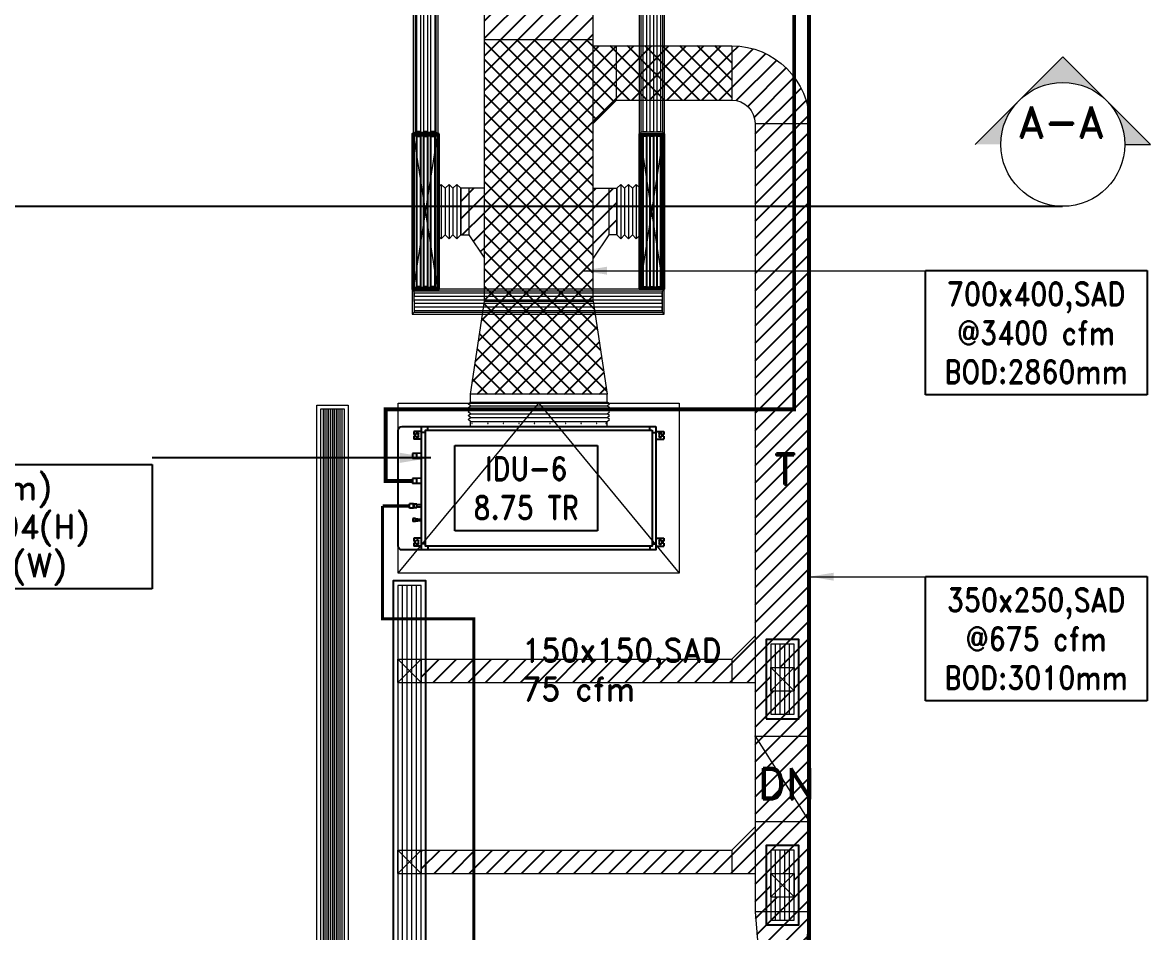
# Model space of a CAD drawing. Header units: millimetres. Extents: x -330573 to 5697, y 22061 to 198972.
# Drawn here: x -79740 to -72484, y 177681 to 183535 of the extents above; entities that cross this region are included whole.
import ezdxf

# ---------------------------------------------------------------- set-up
doc = ezdxf.new("R2010")
doc.units = ezdxf.units.MM
doc.linetypes.add('CENTER', pattern=[2, 1.25, -0.25, 0.25, -0.25])
doc.linetypes.add('HIDDEN', pattern=[0.375, 0.25, -0.125])
doc.layers.add('HVAC SAD', color=6, linetype='Continuous')
for name, color, linetype, lineweight in [('MECH. EQUIPMENT', 8, 'Continuous', 0), ('QT-AC-FLEXIBLE', 8, 'Continuous', 0), ('VL-AC- DRAIN', 42, 'Continuous', 5), ('VL-AC- SECTION', 7, 'Continuous', 18), ('VL-AC-ACCOUSTIC INSULATION', 32, 'Continuous', 25), ('VL-AC-EQUIPMENT', 5, 'Continuous', 25), ('VL-AC-EQUIPMENT TEXT', 7, 'Continuous', 25), ('VL-AC-FLEX', 33, 'Continuous', 5), ('VL-AC-RAT', 1, 'Continuous', 5), ('VL-AC-SA', 6, 'Continuous', 5), ('VL-AC-SA_TEXT_50', 7, 'Continuous', 25), ('VL-AC-SAT', 72, 'Continuous', 25), ('VL-AC-UNIT TRAP DOOR', 40, 'Continuous', 18), ('VL-AC-VRF PIPE', 152, 'Continuous', 30)]:
    doc.layers.add(name, color=color, linetype=linetype, lineweight=lineweight)
doc.styles.add('Romand-2', font='romand.shx', dxfattribs={"height": 2})
doc.styles.add('ROMANS', font='romans.shx', dxfattribs={"height": 200})
doc.styles.add('style1', font='times.ttf', dxfattribs={"width": 0.75})
doc.styles.add('VOLTAS - ROMAND', font='romand.shx', dxfattribs={"width": 0.85})
doc.dimstyles.new('Creer 1-100 FT', dxfattribs={"dimscale": 100, "dimtxt": 2, "dimasz": 1.5, "dimexe": 0.75, "dimexo": 0.75, "dimgap": 0.5, "dimtad": 1, "dimdec": 0, "dimzin": 1, "dimtxsty": 'style1', "dimblk": 'OBLIQUE', "dimcen": 0, "dimdle": 0.75, "dimclrd": 7, "dimclre": 7, "dimclrt": 6, "dimadec": 0, "dimazin": 0, "dimtfac": 1, "dimtdec": 0, "dimtmove": 2, "dimatfit": 3, "dimfxl": 1, "dimfrac": 2, "dimtolj": 1, "dimtzin": 1, "dimlwd": 25, "dimlwe": 25, "dimarcsym": 1})
doc.dimstyles.new('VL_DIM', dxfattribs={"dimscale": 1.25, "dimtxt": 200, "dimasz": 125, "dimexe": 50, "dimexo": 50, "dimgap": 50, "dimtad": 1, "dimdec": 0, "dimrnd": 1, "dimzin": 9, "dimdsep": 46, "dimtxsty": 'ROMANS', "dimcen": 0.09, "dimdle": 35, "dimclrd": 7, "dimclre": 7, "dimclrt": 7, "dimadec": 0, "dimazin": 0, "dimtfac": 1, "dimtdec": 0, "dimtmove": 2, "dimatfit": 3, "dimfxl": 1, "dimtolj": 1, "dimtzin": 0, "dimlwd": 15, "dimlwe": 15, "dimarcsym": 1})

# ---------------------------------------------------------------- blocks, each defined once
blk = doc.blocks.new('*U52')
at = {"color": 252, "lineweight": 9}
for p, q in [((783227.2555917749, 311825.0355831935), (783227.2555917749, 317005.6903908754)), ((783257.2555917749, 311825.0355831935), (783257.2555917749, 317005.6903908754)), ((783287.2555917749, 311825.0355831935), (783287.2555917749, 317005.6903908754)), ((783317.2555917749, 311825.0355831935), (783317.2555917749, 317005.6903908754))]:
    blk.add_line(p, q, dxfattribs=at)
at = {"layer": 'VL-AC-SAT'}
blk.add_lwpolyline([(783167.2555917749, 311795.0355831935), (783377.2555917749, 311795.0355831935), (783377.2555917749, 317035.6903908754), (783167.2555917749, 317035.6903908754)], close=True, dxfattribs=at)
at = {"layer": 'VL-AC-SAT', "lineweight": 20}
blk.add_lwpolyline([(783197.2555917749, 311825.0355831935), (783347.2555917749, 311825.0355831935), (783347.2555917749, 317005.6903908754), (783197.2555917749, 317005.6903908754)], close=True, dxfattribs=at)
blk = doc.blocks.new('A$C6C724B98')
at = {"layer": 'VL-AC- SECTION'}
h = blk.add_hatch(color=256, dxfattribs=at)
h.dxf.hatch_style = 1
edge = h.paths.add_edge_path()
edge.add_line((37715.47883378758, 12109.70930523957), (37880.59127626239, 12109.70930523957))
edge.add_ellipse((38279.20797419964, 12109.70930523957), major_axis=(20.6771667278624, -398.0800505663071), ratio=0.9999999999731439, start_angle=222.0266014231327, end_angle=267.02660142319235, ccw=False)
edge.add_line((37997.34340399175, 12391.57387545491), (37715.47883378758, 12109.70930523957))
edge = h.paths.add_edge_path()
edge.add_ellipse((38279.20797419964, 12109.70930523957), major_axis=(0.0006576552724343067, -398.6166979482827), ratio=0.999999999970647, start_angle=134.9999054708199, end_angle=224.9999054710118, ccw=False)
edge.add_line((38561.07254440381, 12391.57387545491), (38279.20797419592, 12673.43844566839))
edge.add_line((38279.20797419964, 12673.43844566653), (37997.34340399547, 12391.57387545119))
edge = h.paths.add_edge_path()
edge.add_line((38677.82467213689, 12109.70930523957), (38842.9371146117, 12109.70930523957))
edge.add_line((38842.9371146117, 12109.70930523957), (38561.07254440381, 12391.57387545305))
edge.add_ellipse((38279.20797419964, 12109.70930523957), major_axis=(-80.00672534378235, -390.5050521828499), ratio=0.9999999999831349, start_angle=101.57853494104512, end_angle=146.5785349415359, ccw=False)
blk.add_lwpolyline([(38677.82467214062, 12109.70930523584), (38842.93711461543, 12109.70930523584), (38279.20797419964, 12673.4384456628), (37715.47883379131, 12109.70930523584)], dxfattribs=at)
at = {"layer": 'VL-AC- SECTION', "linetype": 'CENTER', "lineweight": 0, "ltscale": 10, "const_width": 13.11819494439339}
blk.add_lwpolyline([(-3576.069098023145, 12057.78715091306), (-3576.069098023145, 11711.09260729808), (38279.20797420337, 11711.09260729813)], dxfattribs=at)
at = {"layer": 'VL-AC- SECTION'}
blk.add_circle((38279.20797420337, 12109.70930523584), 398.6166979377589, dxfattribs=at)
at = {"layer": 'VL-AC- SECTION', "insert": (38548.35990846201, 12352.96402684013, -2496053.843696692), "char_height": 200, "width": 2957.810705330985, "attachment_point": 3, "style": 'Romand-2'}
blk.add_mtext('A-A', dxfattribs=at)
blk = doc.blocks.new('*U51')
at = {"color": 252, "lineweight": 9}
for p, q in [((783227.2555917749, 314853.1962866401), (783227.2555917749, 315303.1962866401)), ((783257.2555917749, 314853.1962866401), (783257.2555917749, 315303.1962866401)), ((783287.2555917749, 314853.1962866401), (783287.2555917749, 315303.1962866401)), ((783317.2555917749, 314853.1962866401), (783317.2555917749, 315303.1962866401))]:
    blk.add_line(p, q, dxfattribs=at)
at = {"layer": 'VL-AC-SAT'}
blk.add_lwpolyline([(783167.2555917749, 314823.1962866401), (783377.2555917749, 314823.1962866401), (783377.2555917749, 315333.1962866401), (783167.2555917749, 315333.1962866401)], close=True, dxfattribs=at)
at = {"layer": 'VL-AC-SAT', "lineweight": 20}
blk.add_lwpolyline([(783197.2555917749, 314853.1962866401), (783347.2555917749, 314853.1962866401), (783347.2555917749, 315303.1962866401), (783197.2555917749, 315303.1962866401)], close=True, dxfattribs=at)
blk = doc.blocks.new('VL EQUIPMENT')
at = {"layer": 'MECH. EQUIPMENT'}
for p, q in [((12040.75387737525, 41995.30782334186), (12072.71704417394, 41995.30782334186)), ((12072.71704417394, 41115.30782334186), (12072.71704417394, 41995.30782334181)), ((12097.71704417394, 41115.30782334186), (12097.71704417394, 41995.30782334181)), ((12122.71704417394, 41115.30782334186), (12122.71704417394, 41995.30782334181)), ((12147.71704417394, 41115.30782334186), (12147.71704417394, 41995.30782334181)), ((12172.71704417394, 41115.30782334186), (12172.71704417394, 41995.30782334181)), ((12197.71704417394, 41115.30782334186), (12197.71704417394, 41995.30782334181)), ((12040.75387737525, 41115.30782334186), (12072.71704417394, 41115.30782334186))]:
    blk.add_line(p, q, dxfattribs=at)
for points in [[(12072.71704417394, 41995.30782334181), (12085.21704417394, 42010.30782334181), (12097.71704417394, 41995.30782334181)], [(12097.71704417394, 41995.30782334181), (12110.21704417394, 42010.30782334181), (12122.71704417394, 41995.30782334181)], [(12122.71704417394, 41995.30782334181), (12135.21704417394, 42010.30782334181), (12147.71704417394, 41995.30782334181)], [(12147.71704417394, 41995.30782334181), (12160.21704417394, 42010.30782334181), (12172.71704417394, 41995.30782334181)], [(12172.71704417394, 41995.30782334181), (12185.21704417394, 42010.30782334181), (12197.71704417394, 41995.30782334181)], [(12072.71704417394, 41115.30782334186), (12085.21704417394, 41100.30782334186), (12097.71704417394, 41115.30782334186)], [(12097.71704417394, 41115.30782334186), (12110.21704417394, 41100.30782334186), (12122.71704417394, 41115.30782334186)], [(12122.71704417394, 41115.30782334186), (12135.21704417394, 41100.30782334186), (12147.71704417394, 41115.30782334186)], [(12147.71704417394, 41115.30782334186), (12160.21704417394, 41100.30782334186), (12172.71704417394, 41115.30782334186)], [(12172.71704417394, 41115.30782334186), (12185.21704417394, 41100.30782334186), (12197.71704417394, 41115.30782334186)]]:
    blk.add_lwpolyline(points, dxfattribs=at)
for centre in [(12060.5344591336, 41987.80780985684), (12060.5344591336, 41927.80780985684), (12060.5344591336, 41827.80780985684), (12060.5344591336, 41727.80780985689), (12060.5344591336, 41627.80780985689), (12060.5344591336, 41527.80780985689), (12060.5344591336, 41427.80780985689), (12060.5344591336, 41327.80780985689), (12060.5344591336, 41227.80780985689), (12060.5344591336, 41126.35780982132)]:
    blk.add_circle(centre, 1.450000035551261, dxfattribs=at)
at = {"layer": 'VL-AC-EQUIPMENT'}
for p, q in [((11289.75387784305, 42359.30782456651), (11270.75387737715, 42359.30782456651)), ((11270.75387737715, 42309.3078233406), (11270.75387737715, 42359.30782456651)), ((11285.75387737715, 42284.3078233406), (11285.75387737715, 42309.3078233406)), ((11287.75387779392, 42343.30782417419), (11289.75387784305, 42343.30782417419)), ((11303.75387818624, 42329.30782383094), (11287.75387779392, 42329.30782383094)), ((11289.75387784305, 42359.30782456651), (11289.75387784305, 42343.30782417419)), ((11320.75387860301, 42359.30782456651), (11301.75387813711, 42359.30782456651)), ((11301.75387813711, 42359.30782456651), (11301.75387813711, 42343.30782417419)), ((11301.75387813711, 42343.30782417419), (11303.75387818624, 42343.30782417419)), ((11320.75387860301, 42309.3078233406), (11320.75387860301, 42359.30782456651)), ((11958.75389314235, 42309.3078233406), (11958.75389314235, 42359.30782456651)), ((11977.75389360801, 42359.30782456651), (11958.75389314235, 42359.30782456651)), ((11975.75389355911, 42343.30782417419), (11977.75389360801, 42343.30782417419)), ((11991.75389395143, 42329.30782383094), (11975.75389355911, 42329.30782383094)), ((11977.75389360801, 42359.30782456651), (11977.75389360801, 42343.30782417419)), ((12008.7538943682, 42359.30782456651), (11989.75389390231, 42359.30782456651)), ((11989.75389390231, 42359.30782456651), (11989.75389390231, 42343.30782417419)), ((11989.75389390231, 42343.30782417419), (11991.75389395143, 42343.30782417419)), ((12000.75387737715, 42284.3078233406), (12000.75387737715, 42309.3078233406)), ((12008.7538943682, 42309.3078233406), (12008.7538943682, 42359.30782456651)), ((11270.75387737715, 42269.3078233406), (11245.75387737715, 42269.3078233406)), ((12015.75387737715, 42269.3078233406), (12040.75387737715, 42269.3078233406)), ((11270.75387737525, 40841.3078233407), (11245.75387737525, 40841.3078233407)), ((11270.75387737525, 40801.3078233407), (11270.75387737525, 40751.30782211479)), ((11285.75387737525, 40826.3078233407), (11285.75387737525, 40801.3078233407)), ((11287.75387779201, 40781.3078228503), (11303.75387818433, 40781.3078228503)), ((11320.7538786011, 40801.3078233407), (11320.7538786011, 40751.30782211479)), ((11433.11533035917, 40801.3078233407), (11433.11533035917, 40777.80782277678)), ((11442.63533035919, 40801.3078233407), (11442.63533035919, 40777.80782277678)), ((11520.94113902023, 40801.3078233407), (11520.94113902023, 40770.80782260513)), ((11536.82113940964, 40801.3078233407), (11536.82113940964, 40770.80782260513)), ((11673.41295322563, 40801.3078233407), (11673.99769791492, 40767.80782253161)), ((11707.08244340096, 40801.3078233407), (11706.4976987119, 40767.80782253161)), ((11834.0463624899, 40801.3078233407), (11834.63110717919, 40767.80782253161)), ((11867.71585266522, 40801.3078233407), (11867.13110797593, 40767.80782253161)), ((11958.75389314044, 40801.3078233407), (11958.75389314044, 40751.30782211479)), ((11975.75389355721, 40781.3078228503), (11991.75389394953, 40781.3078228503)), ((12000.75387737525, 40826.3078233407), (12000.75387737525, 40801.3078233407)), ((12008.75389436629, 40801.3078233407), (12008.75389436629, 40751.30782211479)), ((12015.75387737525, 40841.3078233407), (12040.75387737525, 40841.3078233407)), ((11289.75387784114, 40751.30782211479), (11270.75387737525, 40751.30782211479)), ((11289.75387784114, 40767.30782250705), (11287.75387779201, 40767.30782250705)), ((11289.75387784114, 40751.30782211479), (11289.75387784114, 40767.30782250705)), ((11301.75387813521, 40751.30782211479), (11301.75387813521, 40767.30782250705)), ((11320.7538786011, 40751.30782211479), (11301.75387813521, 40751.30782211479)), ((11428.46533024518, 40762.30782239675), (11447.28533047318, 40762.30782239675)), ((11428.46533024518, 40762.30782240926), (11428.46533024518, 40744.30782195542)), ((11447.28533047318, 40744.30782195542), (11428.46533024518, 40744.30782195542)), ((11430.96533030641, 40777.80782277678), (11444.78533041195, 40777.80782277678)), ((11430.96533030641, 40777.80782277678), (11430.96533030641, 40763.80782243353)), ((11430.96533030641, 40763.80782243353), (11444.78533041195, 40763.80782243353)), ((11431.5253303202, 40763.80782243353), (11431.5253303202, 40762.30782239675)), ((11441.52846854177, 40767.30782250705), (11439.52846849264, 40767.30782250705)), ((11444.22533039816, 40763.80782243353), (11444.22533039816, 40762.30782239675)), ((11444.78533041195, 40777.80782277678), (11444.78533041195, 40763.80782243353)), ((11447.28533047318, 40762.30782239675), (11447.28533047318, 40744.30782195542)), ((11514.37521334595, 40749.307822078), (11514.37521334595, 40723.30782144051)), ((11514.37521334595, 40749.307822078), (11543.38706508416, 40749.307822078)), ((11514.37521334595, 40723.30782144051), (11543.38706508416, 40723.30782144051)), ((11517.38113893309, 40770.80782260513), (11517.38113893309, 40753.80782218836)), ((11517.38113893309, 40770.80782260513), (11540.38113949701, 40770.80782260513)), ((11517.38113893309, 40753.80782218836), (11540.38113949701, 40753.80782218836)), ((11517.78113894278, 40753.80782218836), (11517.78113894278, 40749.307822078)), ((11539.98113948709, 40753.80782218836), (11539.98113948709, 40749.307822078)), ((11540.38113949701, 40770.80782260513), (11540.38113949701, 40753.80782218836)), ((11543.38706508416, 40749.307822078), (11543.38706508416, 40723.30782144051)), ((11706.4976987119, 40767.80782253161), (11673.99769791492, 40767.80782253161)), ((11674.24769792121, 40767.80782253161), (11674.24769792121, 40743.30782193091)), ((11706.24769870561, 40743.30782193091), (11674.24769792121, 40743.30782193091)), ((11706.24769870561, 40767.80782253161), (11706.24769870561, 40743.30782193091)), ((11867.13110797593, 40767.80782253161), (11834.63110717919, 40767.80782253161)), ((11834.88110718524, 40767.80782253161), (11834.88110718524, 40743.30782193091)), ((11866.88110796988, 40743.30782193091), (11834.88110718524, 40743.30782193091)), ((11866.88110796988, 40767.80782253161), (11866.88110796988, 40743.30782193091)), ((11977.7538936061, 40751.30782211479), (11958.75389314044, 40751.30782211479)), ((11977.7538936061, 40767.30782250705), (11975.75389355721, 40767.30782250705)), ((11977.7538936061, 40751.30782211479), (11977.7538936061, 40767.30782250705)), ((11989.7538939004, 40751.30782211479), (11989.7538939004, 40767.30782250705)), ((11991.75389394953, 40767.30782250705), (11989.7538939004, 40767.30782250705)), ((12008.75389436629, 40751.30782211479), (11989.7538939004, 40751.30782211479))]:
    blk.add_line(p, q, dxfattribs=at)
at = {"layer": 'VL-AC-EQUIPMENT', "flags": 128}
for points in [[(12040.75387737715, 42309.3078233406), (11245.75387737715, 42309.3078233406), (11245.75387737525, 40801.3078233407), (12040.75387737525, 40801.3078233407)], [(12015.75387737715, 42284.3078233406), (11270.75387737715, 42284.3078233406), (11270.75387737525, 40826.3078233407), (12015.75387737525, 40826.3078233407)]]:
    blk.add_lwpolyline(points, close=True, dxfattribs=at)
blk.add_lwpolyline([(11245.75387737525, 40801.3078233407), (11245.75387737525, 40676.3078233407, 0.414213562373095), (11270.75387737525, 40651.3078233407), (12015.75387737525, 40651.3078233407, 0.414213562373095), (12040.75387737525, 40676.3078233407), (12040.75387737525, 40801.3078233407)], format="xyb", dxfattribs=at)
at = {"layer": 'VL-AC-EQUIPMENT'}
for centre, radius, start, end in [((11287.75387779392, 42336.30782400259), 7.000000171626641, 90, 270), ((11303.75387818624, 42336.30782400259), 7.000000171626641, 270, 90), ((11975.75389355911, 42336.30782400259), 7.000000171626641, 90, 270), ((11991.75389395143, 42336.30782400259), 7.000000171626641, 270, 90), ((11287.75387779201, 40774.3078226787), 7.000000171626588, 90, 270), ((11303.75387818433, 40774.3078226787), 7.000000171626694, 270, 90), ((11975.75389355721, 40774.3078226787), 7.000000171626588, 90, 270), ((11991.75389394953, 40774.3078226787), 7.000000171626694, 270, 90)]:
    blk.add_arc(centre, radius, start, end, dxfattribs=at)
blk = doc.blocks.new('*U107')
at = {"color": 8}
for p, q in [((30, 66), (8362.122425303278, 66.00000000000037)), ((30, 54), (8362.122425303278, 54.00000000000035)), ((30, 42), (8362.122425303278, 42.00000000000035)), ((30, 30), (8362.122425303278, 30.00000000000036)), ((30, 18), (8362.122425303278, 18.00000000000036)), ((30, 6.000000000000007), (8362.122425303278, 6.000000000000362)), ((30, -5.999999999999993), (8362.122425303278, -5.999999999999638)), ((30, -17.99999999999999), (8362.122425303278, -17.99999999999964)), ((30, -29.99999999999999), (8362.122425303278, -29.99999999999963)), ((30, -41.99999999999999), (8362.122425303278, -41.99999999999964)), ((30, -53.99999999999999), (8362.122425303278, -53.99999999999964))]:
    blk.add_line(p, q, dxfattribs=at)
for points in [[(5.208279937236156, 105.0043399367306), (5.31761697117643, -94.99565707796468), (8387.440042274455, -94.99565707796431), (8387.330705240514, 105.004339936731)], [(30, 80), (30.05466236089609, -69.98873777758617), (8362.177087664171, -69.9887377775858), (8362.122425303278, 80.00000000000037)]]:
    blk.add_lwpolyline(points, close=True)
blk = doc.blocks.new('3 SLOT DIFFUSER RA')
at = {"layer": 'VL-AC-RAT'}
for p, q in [((68.24999776098412, -11.45636638568249), (79.74999776098412, 0.05466851696837693)), ((-79.74999776098412, -0.05466851696837693), (-68.24999776098412, -11.54364419286139)), ((-79.74999776098412, -863.3129066063557), (-68.24999776098412, -851.8239309304627)), ((68.24999776098412, -851.9112087376416), (79.74999776098412, -863.2035695724189))]:
    blk.add_line(p, q, dxfattribs=at)
for points in [[(79.74999776098412, 0.05466851696837693), (-79.74999776098412, -0.05466851696837693), (-79.74999776098412, -863.3129066063557), (79.74999776098412, -863.2035695724189)], [(68.24999776098412, -11.45636638568249), (-68.24999776098412, -11.54364419286139), (-68.24999776098412, -851.8018717037048), (68.24999776098412, -851.7145938965259)]]:
    blk.add_lwpolyline(points, close=True, dxfattribs=at)
at = {"layer": 'VL-AC-RAT', "color": 8}
for points in [[(-32.978838113253, -848.2920259564416), (-57.978838113253, -848.2920259564416), (-57.978838113253, -15.03378171101213), (-32.978838113253, -15.03378171101213)], [(12.52116039406974, -848.2920259564416), (-12.47883960593026, -848.2920259564416), (-12.47883960593026, -15.03378171101213), (12.52116039406974, -15.03378171101213)], [(58.02115890139248, -848.2920259564416), (33.02115890139248, -848.2920259564416), (33.02115890139248, -15.03378171101213), (58.02115890139248, -15.03378171101213)]]:
    blk.add_lwpolyline(points, close=True, dxfattribs=at)
blk = doc.blocks.new('2 SLOT DIFFUSER1')
at = {"layer": 'VL-AC-SAT'}
for p, q in [((-45.49999850732274, -11.45636638568249), (-56.99999850732274, 0.05466851696837693)), ((102.4999970146455, -0.05466851696837693), (90.99999701464549, -11.54364419286139)), ((-45.49999850732274, -988.7076391642913), (-56.99999850732274, -999.9999999990687)), ((102.4999970146455, -1000.109337033005), (90.99999701464549, -988.6203613571124))]:
    blk.add_line(p, q, dxfattribs=at)
for points in [[(-56.99999850732274, 0.05466851696837693), (102.4999970146455, -0.05466851696837693), (102.4999970146455, -1000.109337033005), (-56.99999850732274, -999.9999999990687)], [(-45.49999850732274, -11.45636638568249), (90.99999701464549, -11.54364419286139), (90.99999701464549, -988.5983021303546), (-45.49999850732274, -988.5110243231757)]]:
    blk.add_lwpolyline(points, close=True, dxfattribs=at)
at = {"layer": 'VL-AC-SAT', "color": 8}
for points in [[(-35.27115964773111, -985.0884563830914), (-10.27115964773111, -985.0884563830914), (-10.27115964773111, -15.03378171101213), (-35.27115964773111, -15.03378171101213)], [(10.22883885959163, -985.0884563831205), (35.22883885959163, -985.0884563831205), (35.22883885959163, -15.03378171101213), (10.22883885959163, -15.03378171101213)], [(55.72883736691438, -985.0884563830914), (80.72883736691438, -985.0884563830914), (80.72883736691438, -15.03378171101213), (55.72883736691438, -15.03378171101213)]]:
    blk.add_lwpolyline(points, close=True, dxfattribs=at)
blk = doc.blocks.new('3 SLOT DIFFUSER1')
at = {"layer": 'VL-AC-SAT'}
for p, q in [((-52.49999850732274, -11.45636638568249), (-63.99999850732274, 0.05466851696837693)), ((109.4999970146455, -0.05466851696837693), (97.99999701464549, -11.54364419286139)), ((-52.49999850732274, -988.7076391642913), (-63.99999850732274, -999.9999999990687)), ((109.4999970146455, -1000.109337033005), (97.99999701464549, -988.6203613571124))]:
    blk.add_line(p, q, dxfattribs=at)
for points in [[(-63.99999850732274, 0.05466851696837693), (109.4999970146455, -0.05466851696837693), (109.4999970146455, -1000.109337033005), (-63.99999850732274, -999.9999999990687)], [(-52.49999850732274, -11.45636638568249), (97.99999701464549, -11.54364419286139), (97.99999701464549, -988.5983021303546), (-52.49999850732274, -988.5110243231757)]]:
    blk.add_lwpolyline(points, close=True, dxfattribs=at)
at = {"layer": 'VL-AC-SAT', "color": 8}
for points in [[(-35.27115964773111, -985.0884563830914), (-10.27115964773111, -985.0884563830914), (-10.27115964773111, -15.03378171101213), (-35.27115964773111, -15.03378171101213)], [(10.22883885957708, -985.0884563830914), (35.22883885957708, -985.0884563830914), (35.22883885959163, -15.03378171101213), (10.22883885959163, -15.03378171101213)], [(55.72883736691438, -985.0884563830914), (80.72883736691438, -985.0884563830914), (80.72883736691438, -15.03378171101213), (55.72883736691438, -15.03378171101213)]]:
    blk.add_lwpolyline(points, close=True, dxfattribs=at)
blk = doc.blocks.new('flx')
at = {"layer": 'VL-AC-FLEX'}
for p, q in [((-12.50000000005821, 74.99733184753859), (0, 87.4973318475968)), ((-12.50000000005821, -74.9973318475677), (-12.50000000005821, 74.99733184753859)), ((-12.50000000005821, -74.9973318475677), (-12.50000000005821, 74.99733184753859)), ((-12.50000000005821, -74.9973318475677), (-12.50000000005821, 74.99733184753859)), ((0, 87.4973318475968), (12.49999999994179, 74.99733184753859)), ((12.49999999994179, -74.9973318475677), (12.49999999994179, 74.99733184753859)), ((12.49999999994179, -74.9973318475677), (12.49999999994179, 74.99733184753859)), ((12.49999999994179, -74.9973318475677), (12.49999999994179, 74.99733184753859)), ((-12.49999999994179, -74.99733184727666), (1.164153e-10, -87.49733184733486)), ((1.164153e-10, -87.49733184733486), (12.50000000017462, -74.99733184727666))]:
    blk.add_line(p, q, dxfattribs=at)
at = {"layer": 'VL-AC-FLEX', "lineweight": 5}
blk.add_line((0, -87.4973318475968), (0, 87.4973318475968), dxfattribs=at)
blk = doc.blocks.new('*U336')
at = {"layer": 'QT-AC-FLEXIBLE', "color": 10, "xscale": -2.000071153263606, "yscale": 2.000071153263606, "zscale": 2.000071153263606, "rotation": 90}
blk.add_blockref('flx', (0, 1.12777457142829e-10), dxfattribs=at)
blk = doc.blocks.new('*U337')
at = {"layer": 'VL-AC-FLEX'}
for p in [(0, 0), (-2.527284537632074e-14, -50.01339322645514), (-5.054569075264149e-14, -100.0267864529103)]:
    blk.add_blockref('*U336', p, dxfattribs=at)
blk = doc.blocks.new('*U344')
at = {"layer": 'QT-AC-FLEXIBLE', "color": 10, "xscale": -2.000071153263606, "yscale": 2.000071153263606, "zscale": 2.000071153263606, "rotation": 90}
blk.add_blockref('flx', (0, 1.12777457142829e-10), dxfattribs=at)
blk = doc.blocks.new('*U345')
at = {"layer": 'VL-AC-FLEX'}
for p in [(0, 0), (-2.527284537632074e-14, -50.01339322645514), (-5.054569075264149e-14, -100.0267864529103)]:
    blk.add_blockref('*U344', p, dxfattribs=at)

msp = doc.modelspace()

# ---------------------------------------------------------------- hatches: boundary and pattern name
at = {"layer": 'VL-AC-ACCOUSTIC INSULATION'}
h = msp.add_hatch(dxfattribs=at)
h.set_pattern_fill('ANSI31', color=8, scale=25)
h.set_pattern_definition([(45, (0, 0), (-56.12660075668221, 56.12660075668221), [])])
edge = h.paths.add_edge_path()
edge.add_line((-75177.1280875122, 183386.05769949), (-75177.12808751222, 183036.05769949))
edge.add_arc((-75177.12808751222, 182886.05769949), 150, 0, 90, ccw=False)
edge.add_line((-75027.12808751222, 182886.05769949), (-74677.12808751222, 182886.05769949))
edge.add_arc((-75177.12808751223, 182886.05769949), 500.0000000000146, 0, 89.99999999999667)
h.paths.add_polyline_path([(-74677.12808751222, 182886.05769949), (-75027.12808751222, 182886.05769949), (-75027.12808751222, 178943.9183054864), (-74677.12808751222, 178943.9183054864)])
h.paths.add_polyline_path([(-74776.46275150485, 179385.1281913926), (-74776.46275150485, 179235.1281913926), (-74926.46275150485, 179235.1281913926), (-74926.46275150485, 179385.1281913926)], flags=16)
h.paths.add_polyline_path([(-74677.12808751222, 178943.9183054864), (-75027.12808751222, 178943.9183054864), (-74679.78743943502, 178393.9183054864), (-74677.12808751222, 178393.9183054864)])
h.paths.add_polyline_path([(-75027.12808751222, 178943.9183054864), (-75027.12808751222, 178393.9183054864), (-74679.78743943502, 178393.9183054864)], flags=17)
h.paths.add_polyline_path([(-74677.12808751222, 178393.9183054864), (-75027.12808751222, 178393.9183054864), (-75027.12808751222, 177812.860294436), (-74677.12808751222, 177812.860294436)])
h.paths.add_polyline_path([(-74776.68453017397, 178060.1251566879), (-74776.68453017397, 177910.1251566879), (-74926.68453017397, 177910.1251566879), (-74926.68453017397, 178060.1251566879)], flags=16)
h.paths.add_polyline_path([(-74677.12808751222, 177812.860294436), (-75027.12808751222, 177812.860294436), (-74977.12808751222, 177212.860294436), (-74727.12808751222, 177212.860294436)])
h.paths.add_polyline_path([(-74727.12808751222, 177212.860294436), (-74977.12808751222, 177212.860294436), (-74977.12808751222, 173424.3763674721), (-74727.12808751222, 173424.3763674721)])
h.paths.add_polyline_path([(-74776.9063088431, 176735.1221219832), (-74776.9063088431, 176585.1221219832), (-74926.9063088431, 176585.1221219832), (-74926.9063088431, 176735.1221219832)], flags=16)
h.paths.add_polyline_path([(-74777.12808751222, 175410.1190872785), (-74777.12808751222, 175260.1190872785), (-74927.12808751222, 175260.1190872785), (-74927.12808751222, 175410.1190872785)], flags=16)
h.paths.add_polyline_path([(-74777.12808751222, 173874.3763674721), (-74777.12808751222, 173724.3763674721), (-74927.12808751222, 173724.3763674721), (-74927.12808751222, 173874.3763674721)], flags=16)
h.paths.add_polyline_path([(-75968.9549480013, 182469.0167188359), (-76068.95494800131, 182469.0167188359), (-76068.95494800132, 182019.016718836), (-75968.95494800141, 182169.0167188359)])
h.paths.add_polyline_path([(-75916.785706075, 182469.0129604603), (-75968.9549480013, 182469.0167188359), (-75968.95494800141, 182169.0167188359), (-75916.79118916117, 182169.0129606334)])
h.paths.add_polyline_path([(-76768.95494800131, 182469.0167188359), (-76868.95494800124, 182469.0167188359), (-76868.95494800112, 182169.0167188359), (-76768.95494800132, 182019.0167188362)])
h.paths.add_polyline_path([(-76868.95494800124, 182469.0167188359), (-76921.12418992753, 182469.0129604603), (-76921.11870684136, 182169.0129606334), (-76868.95494800112, 182169.0167188359)])
h.paths.add_polyline_path([(-76068.95494800122, 184678.4859361267), (-76768.95494800122, 184678.4859361267), (-76768.95494800126, 183424.947569232), (-76068.95494800126, 183424.947569232)])
h.paths.add_polyline_path([(-76143.95494800119, 185278.4859361267), (-76693.95494800119, 185278.4859361267), (-76768.95494800122, 184678.4859361267), (-76068.95494800122, 184678.4859361267)])
h.paths.add_polyline_path([(-75968.9549480013, 184332.2749569241), (-76068.95494800124, 184332.2749569241), (-76068.95494800125, 183882.2749569243), (-75968.95494800141, 184032.2749569241)])
h.paths.add_polyline_path([(-75916.785706075, 184332.2711985486), (-75968.9549480013, 184332.2749569241), (-75968.95494800141, 184032.2749569241), (-75916.79118916117, 184032.2711987217)])
h.paths.add_polyline_path([(-76768.95494800124, 184332.2749569241), (-76868.95494800124, 184332.2749569241), (-76868.95494800112, 184032.2749569241), (-76768.95494800125, 183882.2749569243)])
h.paths.add_polyline_path([(-76868.95494800124, 184332.2749569241), (-76921.12418992753, 184332.2711985486), (-76921.11870684136, 184032.2711987217), (-76868.95494800112, 184032.2749569241)])
h.paths.add_polyline_path([(-76143.95494800108, 188358.93783977), (-76693.95494800108, 188358.93783977), (-76693.95494800119, 185278.4859361267), (-76143.95494800119, 185278.4859361267)])
h.paths.add_polyline_path([(-76693.95494800116, 186195.6249331646), (-76793.95494800116, 186195.6249331646), (-76793.95494800105, 185895.6249331646), (-76693.95494800118, 185745.6249331648)])
h.paths.add_polyline_path([(-76793.95494800116, 186195.6249331646), (-76921.12418992753, 186195.6211747891), (-76921.11870684136, 185895.6211749622), (-76793.95494800105, 185895.6249331646)])
h.paths.add_polyline_path([(-76043.95494800137, 186195.6249331646), (-76143.95494800116, 186195.6249331646), (-76143.95494800118, 185745.6249331651), (-76043.95494800148, 185895.6249331646)])
h.paths.add_polyline_path([(-75916.785706075, 186195.6211747891), (-76043.95494800137, 186195.6249331646), (-76043.95494800148, 185895.6249331646), (-75916.79118916117, 185895.6211749622)])
h.paths.add_polyline_path([(-75916.78570607473, 188058.9340813945), (-76043.9549480011, 188058.93783977), (-76043.95494800122, 187758.93783977), (-75916.79118916091, 187758.9340815676)])
h.paths.add_polyline_path([(-76043.9549480011, 188058.93783977), (-76143.95494800109, 188058.93783977), (-76143.9549480011, 187608.9378397702), (-76043.95494800122, 187758.93783977)])
h.paths.add_polyline_path([(-76693.95494800109, 188058.93783977), (-76793.95494800116, 188058.93783977), (-76793.95494800105, 187758.93783977), (-76693.9549480011, 187608.9378397701)])
h.paths.add_polyline_path([(-76793.95494800116, 188058.93783977), (-76921.12418992753, 188058.9340813945), (-76921.11870684136, 187758.9340815676), (-76793.95494800105, 187758.93783977)])
h.paths.add_polyline_path([(-75127.12808751223, 175753.9048765727), (-77174.68486327895, 175753.9048765727), (-77174.68486327895, 175603.9048765727), (-74977.12808751222, 175603.9048765727), (-74977.12808751222, 175903.9048765727)])
h.paths.add_polyline_path([(-75127.12808751226, 176981.8233435504), (-77174.68486327855, 176981.8233435504), (-77174.68486327855, 176831.8233435504), (-74977.12808751222, 176831.8233435504), (-74977.12808751222, 177131.8233435504)])
h.paths.add_polyline_path([(-75177.12808751219, 179438.2871474587), (-77174.68486327895, 179438.2871474587), (-77174.68486327895, 179288.2871474587), (-75027.12808751222, 179288.2871474587), (-75027.12808751222, 179588.2871474587)])
h.paths.add_polyline_path([(-75177.12808751219, 178210.0552455045), (-77174.68486327895, 178210.0552455045), (-77174.68486327895, 178060.0552455045), (-75027.12808751222, 178060.0552455045), (-75027.12808751222, 178360.0552455045)])
at = {"layer": 'VL-AC-ACCOUSTIC INSULATION', "lineweight": -3}
h = msp.add_hatch(dxfattribs=at)
h.set_pattern_fill('ANSI37', color=256, scale=25)
h.set_pattern_definition([(45, (0, 0), (-56.12660075668221, 56.12660075668221), []), (135, (0, 0), (-56.12660075668221, -56.1266007566822), [])])
h.paths.add_polyline_path([(-76068.95494800137, 181743.6294628532), (-76768.95494800137, 181743.6294628532), (-76858.95494800134, 181143.6294628533), (-75978.9549480014, 181143.6294628533)])
h.paths.add_polyline_path([(-76068.95494800126, 183424.947569232), (-76768.95494800126, 183424.947569232), (-76768.95494800134, 181743.6294628532), (-76068.95494800134, 181743.6294628532)])
h.paths.add_polyline_path([(-75918.95494800128, 183386.05769949), (-76068.95494800128, 183386.05769949), (-76068.9549480013, 182886.05769949), (-75918.9549480013, 183036.05769949)])
h.paths.add_polyline_path([(-75177.1280875122, 183386.05769949), (-75918.95494800128, 183386.05769949), (-75918.9549480013, 183036.05769949), (-75177.12808751222, 183036.05769949)])

# ---------------------------------------------------------------- linework, layer by layer
at = {"layer": 'VL-AC- DRAIN', "linetype": 'HIDDEN', "ltscale": 0.5, "const_width": 20}
msp.add_lwpolyline([(-77250.95494990269, 180424.7935578944), (-77423.64091145736, 180424.7935578944)], dxfattribs=at)
at = {"layer": 'VL-AC-RAT'}
for p, q in [((-77214.63897416205, 182830.4893809585), (-77226.1500090647, 182818.9893809585)), ((-77221.63897416205, 181807.4893845778), (-77233.1500090647, 181818.9893845778)), ((-75623.05224536243, 181807.4893829984), (-75611.75988452765, 181818.9893829984)), ((-77233.04067203077, 181659.4893890559), (-77221.55169635487, 181670.9893890559)), ((-75611.65054749371, 181659.4893874765), (-75623.13952316961, 181670.9893874765))]:
    msp.add_line(p, q, dxfattribs=at)
for points in [[(-77233.1500090647, 181818.9893845778), (-77233.04067203077, 181659.4893890559), (-75611.65054749371, 181659.4893874765), (-75611.75988452765, 181818.9893829984)], [(-77221.63897416205, 181807.4893845778), (-77221.55169635487, 181670.9893890559), (-75623.16158239637, 181670.9893874765), (-75623.24886020354, 181807.4893829984)]]:
    msp.add_lwpolyline(points, close=True, dxfattribs=at)
at = {"layer": 'VL-AC-RAT', "color": 8}
for points in [[(-75626.67142814363, 181797.2605441388), (-75626.67142814363, 181772.2605441388), (-77218.06155883672, 181772.2605457183), (-77218.06155883672, 181797.2605457183)], [(-75626.67142814363, 181751.7605456315), (-75626.67142814363, 181726.7605456315), (-77218.06155883672, 181726.7605472109), (-77218.06155883672, 181751.7605472109)], [(-75626.67142814363, 181706.2605471242), (-75626.67142814363, 181681.2605471242), (-77218.06155883672, 181681.2605487036), (-77218.06155883672, 181706.2605487036)]]:
    msp.add_lwpolyline(points, close=True, dxfattribs=at)
at = {"layer": 'VL-AC-SA'}
for p, q in [((-76868.95494800124, 182469.0167188359, -3.444832098588399e-06), (-76921.12418992753, 182469.0129604603, -8.473817292668584e-08)), ((-76921.11870658892, 182168.9991490028), (-76921.12418992753, 182469.0129604603)), ((-76768.95494800124, 182469.0167188359), (-76868.95494800124, 182469.0167188359)), ((-76868.95494800124, 182469.0167188359), (-76868.95494800112, 182169.0167188359)), ((-76068.9549480013, 182469.0167188359), (-75968.9549480013, 182469.0167188359)), ((-75968.9549480013, 182469.0167188359, -3.444832098588399e-06), (-75916.785706075, 182469.0129604603, -8.473817292668584e-08)), ((-75968.9549480013, 182469.0167188359), (-75968.95494800141, 182169.0167188359)), ((-75916.7911894136, 182168.9991490028), (-75916.785706075, 182469.0129604603)), ((-76921.11870684137, 182169.0129606334, -8.489291757888459e-08), (-76868.95494800112, 182169.0167188359, -3.444832098588399e-06)), ((-76868.95494800112, 182169.0167188359), (-76768.95494800112, 182019.0167188359)), ((-75968.95494800141, 182169.0167188359), (-76068.95494800141, 182019.0167188359)), ((-75916.79118916116, 182169.0129606334, -8.489291757888459e-08), (-75968.95494800141, 182169.0167188359, -3.444832098588399e-06))]:
    msp.add_line(p, q, dxfattribs=at)
at = {"layer": 'VL-AC-SA', "lineweight": 5}
for p, q in [((-77324.68486327895, 179288.6005824351, 2.527421188765878e-09), (-77324.68486327895, 179438.6005824351, 2.527421188765878e-09)), ((-77324.68486327895, 179288.6005824351, 2.440109697395677e-09), (-77174.68486327895, 179438.6005824351, 2.440109697395677e-09)), ((-77324.68486327895, 179438.6005824351, 2.440109697395677e-09), (-77174.68486327895, 179288.6005824351, 2.440109697395677e-09)), ((-77174.68486327895, 179438.6005824351, 2.527421188765878e-09), (-77174.68486327895, 179288.6005824351, 2.527421188765878e-09)), ((-74926.46275150485, 179235.1281913926, 2.64080417168674e-09), (-74926.46275150485, 179385.1281913926, 2.64080417168674e-09)), ((-74926.46275150485, 179235.1281913926, 2.553492680316539e-09), (-74776.46275150485, 179385.1281913926, 2.553492680316539e-09)), ((-74926.46275150485, 179385.1281913926, 2.553492680316539e-09), (-74776.46275150485, 179235.1281913926, 2.553492680316539e-09)), ((-74776.46275150485, 179385.1281913926, 2.64080417168674e-09), (-74776.46275150485, 179235.1281913926, 2.64080417168674e-09)), ((-77324.68486327895, 178060.368680481, 2.527421188765878e-09), (-77324.68486327895, 178210.368680481, 2.527421188765878e-09)), ((-77324.68486327895, 178060.368680481, 2.440109697395677e-09), (-77174.68486327895, 178210.368680481, 2.440109697395677e-09)), ((-77324.68486327895, 178210.368680481, 2.440109697395677e-09), (-77174.68486327895, 178060.368680481, 2.440109697395677e-09)), ((-77174.68486327895, 178210.368680481, 2.527421188765878e-09), (-77174.68486327895, 178060.368680481, 2.527421188765878e-09)), ((-74926.68453017397, 177910.1251566879, 2.527421188765878e-09), (-74926.68453017397, 178060.1251566879, 2.527421188765878e-09)), ((-74926.68453017397, 177910.1251566879, 2.440109697395677e-09), (-74776.68453017397, 178060.1251566879, 2.440109697395677e-09)), ((-74926.68453017397, 178060.1251566879, 2.440109697395677e-09), (-74776.68453017397, 177910.1251566879, 2.440109697395677e-09)), ((-74776.68453017397, 178060.1251566879, 2.527421188765878e-09), (-74776.68453017397, 177910.1251566879, 2.527421188765878e-09))]:
    msp.add_line(p, q, dxfattribs=at)
at = {"layer": 'VL-AC-SA', "linetype": 'Continuous', "lineweight": 5, "ltscale": 100}
for p, q in [((-77324.68486327895, 179438.6005824351, 2.440109697395677e-09), (-77174.68486327895, 179438.6005824351, 2.527421188765878e-09)), ((-74926.46275150485, 179385.1281913926, 2.553492680316539e-09), (-74776.46275150485, 179385.1281913926, 2.64080417168674e-09)), ((-77324.68486327895, 179288.6005824351, 2.527421188765878e-09), (-77174.68486327895, 179288.6005824351, 2.527421188765878e-09)), ((-74926.46275150485, 179235.1281913926, 2.64080417168674e-09), (-74776.46275150485, 179235.1281913926, 2.64080417168674e-09)), ((-77324.68486327895, 178210.368680481, 2.440109697395677e-09), (-77174.68486327895, 178210.368680481, 2.527421188765878e-09)), ((-77324.68486327895, 178060.368680481, 2.527421188765878e-09), (-77174.68486327895, 178060.368680481, 2.527421188765878e-09)), ((-74926.68453017397, 178060.1251566879, 2.440109697395677e-09), (-74776.68453017397, 178060.1251566879, 2.527421188765878e-09)), ((-74926.68453017397, 177910.1251566879, 2.527421188765878e-09), (-74776.68453017397, 177910.1251566879, 2.527421188765878e-09))]:
    msp.add_line(p, q, dxfattribs=at)
at = {"layer": 'VL-AC-SA'}
for points in [[(-76768.95494800134, 181743.6294628532), (-76768.95494800122, 184678.4859361267)], [(-76068.95494800134, 181743.6294628532), (-76068.95494800122, 184678.4859361267)], [(-76068.95494800126, 183424.947569232), (-76768.95494800126, 183424.947569232)], [(-75918.9549480013, 183036.05769949), (-75918.95494800128, 183386.05769949)], [(-75177.1280875122, 183386.05769949), (-75177.12808751222, 183036.05769949)], [(-75918.95494800128, 183036.05769949), (-76068.9549480013, 182886.05769949)], [(-75027.12808751222, 182886.05769949), (-74677.12808751222, 182886.05769949)], [(-74677.12808751222, 182886.05769949), (-74677.12808751222, 177812.860294436)], [(-76858.95494800134, 181093.6294628532), (-76858.95494800134, 181143.6294628533)], [(-75978.9549480014, 181093.6294628532), (-75978.9549480014, 181143.6294628533)], [(-75027.12808751222, 178943.9183054864), (-74677.12808751222, 178943.9183054864)], [(-75027.12808751222, 178943.9183054864), (-74679.78743943502, 178393.9183054864)], [(-75027.12808751222, 178393.9183054864), (-74677.12808751222, 178393.9183054864)]]:
    msp.add_lwpolyline(points, dxfattribs=at)
msp.add_lwpolyline([(-75918.95494800128, 183036.05769949), (-75177.12808751222, 183036.05769949, -0.4142135623730951), (-75027.12808751222, 182886.05769949), (-75027.12808751222, 177812.860294436)], format="xyb", dxfattribs=at)
for points in [[(-76768.95494800137, 181743.6294628532), (-76068.95494800137, 181743.6294628532), (-75978.9549480014, 181143.6294628533), (-76858.95494800134, 181143.6294628533)], [(-75027.12808751222, 177812.860294436), (-74977.12808751222, 177212.860294436), (-74727.12808751222, 177212.860294436), (-74677.12808751222, 177812.860294436)]]:
    msp.add_lwpolyline(points, close=True, dxfattribs=at)
for points, elevation in [([(-75177.12808751222, 179438.2871474587), (-75027.12808751222, 179588.2871474587)], -2.440109697395677e-09), ([(-77174.68486327934, 179438.2871474587), (-75177.12808751222, 179438.2871474587)], 5.054842377531527e-09), ([(-75177.12808751222, 179438.2871474587), (-75177.12808751222, 179288.2871474587)], -2.440109697395677e-09), ([(-77174.68486327934, 179288.2871474587), (-75027.12808751222, 179288.2871474587)], 5.054842377531527e-09), ([(-75177.12808751222, 178210.0552455045), (-75027.12808751222, 178360.0552455045)], -2.440109697395677e-09), ([(-77174.68486327934, 178210.0552455045), (-75177.12808751222, 178210.0552455045)], 5.054842377531527e-09), ([(-75177.12808751222, 178210.0552455045), (-75177.12808751222, 178060.0552455045)], -2.440109697395677e-09), ([(-77174.68486327934, 178060.0552455045), (-75027.12808751222, 178060.0552455045)], 5.054842377531527e-09)]:
    msp.add_lwpolyline(points, dxfattribs=dict(at, elevation=elevation))
msp.add_point((-75027.12808751222, 178943.9183054864), dxfattribs=at)
at = {"layer": 'VL-AC-SAT', "color": 6, "lineweight": 0}
for p, q in [((-77071.1372170613, 181830.588868365), (-77221.66169739966, 182807.5616466865)), ((-77221.63832072973, 181830.507003696), (-77071.16059373123, 182807.6435113555)), ((-75766.77267894123, 181830.588868365), (-75616.24819860287, 182807.5616466865)), ((-75616.2715752728, 181830.507003696), (-75766.7493022713, 182807.6435113555))]:
    msp.add_line(p, q, dxfattribs=at)
for points in [[(-77221.63832072973, 181830.507003696), (-77221.66169739966, 182807.5616466865), (-77071.16059373123, 182807.6435113555), (-77071.1372170613, 181830.588868365)], [(-75616.2715752728, 181830.507003696), (-75616.24819860287, 182807.5616466865), (-75766.7493022713, 182807.6435113555), (-75766.77267894123, 181830.588868365)]]:
    msp.add_lwpolyline(points, close=True, dxfattribs=at)

# ---------------------------------------------------------------- block references
at = {"layer": 'HVAC SAD'}
msp.add_blockref('A$C6C724B98', (-111326.7957580167, 170641.8522697247), dxfattribs=at)
at = {"layer": 'VL-AC-EQUIPMENT', "color": 8, "xscale": -1, "rotation": 270}
msp.add_blockref('VL EQUIPMENT', (-117974.2627713432, 168895.9124186793), dxfattribs=at)
at = {"layer": 'VL-AC-FLEX', "linetype": 'Continuous', "rotation": 90.00000000000001}
msp.add_blockref('*U337', (-77046.1491241267, 182319.0779566213), dxfattribs=at)
at = {"layer": 'VL-AC-FLEX', "linetype": 'Continuous', "xscale": -1, "rotation": 270}
msp.add_blockref('*U345', (-75791.76077187582, 182319.0779566213), dxfattribs=at)
at = {"layer": 'VL-AC-RAT', "color": 1}
msp.add_blockref('2 SLOT DIFFUSER1', (-75714.2598815423, 182819.0987200314), dxfattribs=at)
at = {"layer": 'VL-AC-RAT', "xscale": -1, "rotation": 90}
msp.add_blockref('*U107', (-77740.70304966411, 181079.1761143236), dxfattribs=at)
at = {"layer": 'VL-AC-SA'}
msp.add_blockref('3 SLOT DIFFUSER RA', (-77146.40001130372, 183682.302291183), dxfattribs=at)
at = {"layer": 'VL-AC-SA', "xscale": -1, "rotation": 359.9999998715868}
msp.add_blockref('3 SLOT DIFFUSER RA', (-75691.50988035399, 183682.3022895527), dxfattribs=at)
at = {"layer": 'VL-AC-SA', "color": 1, "xscale": -1}
msp.add_blockref('3 SLOT DIFFUSER1', (-77123.65001205006, 182819.0616519757), dxfattribs=at)
at = {"layer": 'VL-AC-SAT'}
for name, p in [('*U52', (-860521.9404550543, -137093.0711299531, 2.527421188765878e-09)), ('*U51', (-858123.7183432801, -135768.0680952484, 2.64080417168674e-09)), ('*U51', (-858123.9401219493, -137093.0711299531, 2.527421188765878e-09))]:
    msp.add_blockref(name, p, dxfattribs=at)

# ---------------------------------------------------------------- texts
at = {"layer": 'VL-AC-SA_TEXT_50'}
for s, insert, char_height, width, attachment_point, style in [('\\pxql;{\\Fromand|c0;T}', (-74833.4055657112, 180661.9824680767, -25331.46463239641), 200, 144.8571428571428, 5, 'ROMANS'), ('\\pxql;{\\W0.95;150x150,SAD\\P75 cfm}', (-76524.9321759239, 179571.6285577916, 166161.5717489498), 150, 1964.597726614538, 1, 'VOLTAS - ROMAND'), ('\\pxql;{\\Fromand|c0;DN}', (-74937.47403747425, 178637.5787197425, -25331.46463239641), 200, 144.8571428571428, 5, 'ROMANS')]:
    msp.add_mtext(s, dxfattribs=dict(at, insert=insert, char_height=char_height, width=width, attachment_point=attachment_point, style=style))

# ---------------------------------------------------------------- next in the draw order: texts
at = {"layer": 'VL-AC-EQUIPMENT TEXT', "char_height": 150, "attachment_point": 5, "style": 'VOLTAS - ROMAND', "bg_fill": 19, "box_fill_scale": 1.5, "bg_fill_color": 256, "bg_fill_transparency": 0}
for s, insert, width in [('IDU-6\\P8.75 TR', (-76499.8718795743, 180539.3168656651, -0.00242239302007906), 766.4999999999999), ('\\pxql;{\\W1;\\C7;8.75 TR DSU-6 (3400 cfm)\\PSIZE:-1508(L)x795(W)x404(H)\\PTRAP DOOR:1800(L)x1100(W) }', (-80717.35708250027, 180267.3258539413, -3.230362788706253e-05), 3472.928571428572)]:
    msp.add_mtext(s, dxfattribs=dict(at, insert=insert, width=width))
at = {"layer": 'VL-AC-SA_TEXT_50', "char_height": 150, "width": 1276.5, "attachment_point": 5, "style": 'VOLTAS - ROMAND', "bg_fill": 19, "box_fill_scale": 1.5, "bg_fill_color": 256, "bg_fill_transparency": 0}
for s, insert in [('700x400,SAD\\P@3400 cfm\\PBOD:2860mm ', (-73218.58294389618, 181538.9833233731, -3.230362788706253e-05)), ('350x250,SAD\\P@675 cfm\\PBOD:3010mm ', (-73218.58294389618, 179570.0774536242, -3.230362788706253e-05))]:
    msp.add_mtext(s, dxfattribs=dict(at, insert=insert))

# ---------------------------------------------------------------- next in the draw order: linework, layer by layer
at = {"layer": 'VL-AC- DRAIN', "linetype": 'HIDDEN', "ltscale": 0.5, "const_width": 20}
msp.add_lwpolyline([(-74769.17284748075, 170796.9087498652), (-74769.17284748075, 173048.1683354148), (-76836.18144846754, 173048.1683354148), (-76836.18144846754, 179698.4326259283), (-77423.64091145736, 179698.4326259283), (-77423.64091145736, 180424.7935578944)], dxfattribs=at)
at = {"layer": 'VL-AC-SA'}
msp.add_lwpolyline([(-76068.95494800128, 183386.05769949), (-75177.12808751222, 183386.05769949, -0.4142135623730951), (-74677.12808751222, 182886.05769949), (-74677.12808751222, 177812.860294436)], format="xyb", dxfattribs=at)
at = {"layer": 'VL-AC-UNIT TRAP DOOR'}
msp.add_lwpolyline([(-77322.9549480025, 181086.6662960546), (-75514.9549480026, 181086.6662960546), (-75514.9549480026, 179991.6662960564), (-77322.9549480025, 179991.6662960564)], close=True, dxfattribs=at)
msp.add_lwpolyline([(-77322.9549480025, 179991.6662960564), (-76418.95494800256, 181086.6662960546), (-75514.9549480026, 179991.6662960564)], dxfattribs=at)
at = {"layer": 'VL-AC-VRF PIPE', "const_width": 25}
for points in [[(-77230.95494941229, 180586.1601169927), (-77404.06430940307, 180586.1601169927), (-77404.06430940307, 181046.3143965384), (-74775.82029035431, 181046.3143965384), (-74775.82029035431, 196647.6575968707), (-78105.27305576345, 196647.6575968707), (-78105.27305576345, 197097.5302759792), (-78653.73457220697, 197097.5302759792)], [(-75553.19482249596, 168889.8522685864), (-75553.19482249598, 168580.3992334616), (-74679.78743943502, 168580.3992334616), (-74679.78743943502, 197070.5561064911), (-76142.91581712372, 197070.5561064911)]]:
    msp.add_lwpolyline(points, dxfattribs=at)

# ---------------------------------------------------------------- next in the draw order: leaders
at = {"layer": 'VL-AC-EQUIPMENT TEXT'}
msp.add_leader([(-77114.2822736545, 180734.5014241955), (-78905.2340302967, 180734.5014241955)], dimstyle='Creer 1-100 FT', override={"dimtxt": 1, "dimasz": 2, "dimtad": 0, "dimtxsty": 'ROMANS', "dimclrt": 7, "dimfxl": 0.18, "dimarcsym": 2}, dxfattribs=at)
at = {"layer": 'VL-AC-SA_TEXT_50'}
for points in [[(-76135.86543096462, 181938.7464167373), (-73932.07296268211, 181938.7464167373)], [(-74677.12808751222, 179969.8405469884), (-73932.07296268211, 179969.8405469884)]]:
    msp.add_leader(points, dimstyle='VL_DIM', override={"dimtad": 0, "dimclrd": 256}, dxfattribs=at)

doc.saveas('drawing.dxf')
